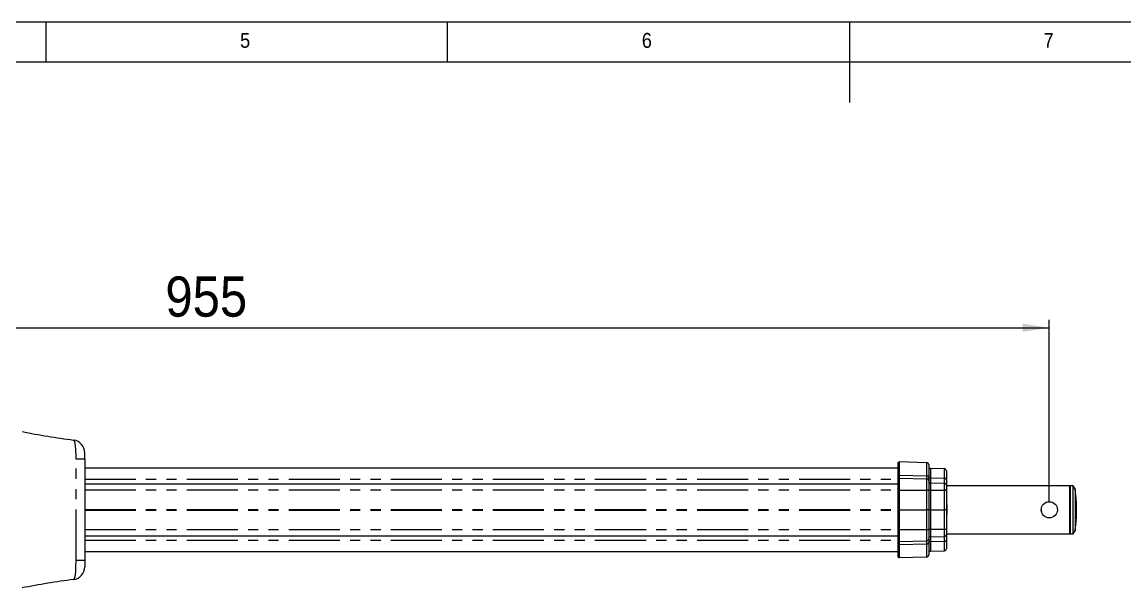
# Model space of a CAD drawing. Header units: millimetres. Extents: x 2 to 603, y 5 to 415.
# Drawn here: x 194 to 331.3, y 344.6 to 415 of the extents above; entities that cross this region are included whole.
import ezdxf

# ---------------------------------------------------------------- set-up
doc = ezdxf.new("R2010")
doc.units = ezdxf.units.MM
doc.linetypes.add('SLD-Durchgehend', pattern=[0])
doc.linetypes.add('SLD-Phantom', pattern=[12.7, 6.35, -1.27, 1.27, -1.27, 1.27, -1.27])
doc.styles.add('SLDTEXTSTYLE0', font='GOTHIC.TTF', dxfattribs={"width": 0.913})
doc.dimstyles.new('SLDDIMSTYLE2', dxfattribs={"dimtxt": 5, "dimasz": 3.302, "dimexe": 0, "dimexo": 0.0625, "dimgap": 1.25, "dimtad": 1, "dimdec": 0, "dimlfac": 5, "dimrnd": 1e-09, "dimzin": 12, "dimdsep": 46, "dimtxsty": 'SLDTEXTSTYLE0', "dimsah": 1, "dimcen": 0.09, "dimadec": 0, "dimazin": 3, "dimtfac": 1, "dimtdec": 0, "dimtofl": 0, "dimtmove": 0, "dimatfit": 3, "dimfxl": 0, "dimfrac": 2, "dimtolj": 1, "dimtzin": 12, "dimarcsym": 0})

# ---------------------------------------------------------------- blocks, each defined once
blk = doc.blocks.new('_D_2')
at = {"color": 7, "linetype": 'SLD-Durchgehend', "lineweight": 0}
for p, q in [((130.84, 355.29), (130.84, 377.95)), ((321.88, 355.29), (321.88, 377.95)), ((130.84, 376.95), (321.88, 376.95))]:
    blk.add_line(p, q, dxfattribs=at)
for points in [[(130.84, 376.95), (134.14, 376.44), (134.14, 377.45)], [(321.88, 376.95), (318.58, 377.45), (318.58, 376.44)]]:
    blk.add_solid(points, dxfattribs=at)
at = {"color": 7, "linetype": 'SLD-Durchgehend', "lineweight": 0, "insert": (211.87, 383.33, -3.36), "char_height": 5, "attachment_point": 1, "style": 'SLDTEXTSTYLE0'}
blk.add_mtext('955', dxfattribs=at)

msp = doc.modelspace()

# ---------------------------------------------------------------- linework, layer by layer
at = {"color": 7, "linetype": 'SLD-Durchgehend', "lineweight": 0}
for p, q in [((589, 415), (5, 415)), ((197, 415), (197, 410)), ((247, 410), (247, 415)), ((297, 415), (297, 405)), ((584.0035, 410), (10, 410))]:
    msp.add_line(p, q, dxfattribs=at)
at = {"color": 7, "linetype": 'SLD-Durchgehend', "lineweight": 15}
for p, q in [((201.8373, 360.5964), (201.8373, 361.3871)), ((201.8373, 360.5964), (201.8373, 347.9884)), ((303.0773, 358.5207), (303.0773, 360.1469)), ((306.6436, 360.1562), (303.1799, 360.2469)), ((306.8773, 359.9163), (306.8773, 358.3541)), ((303.0773, 359.4924), (201.8373, 359.4924)), ((303.0773, 358.1469), (303.0773, 358.5207)), ((303.1799, 358.2469), (306.6436, 358.1562)), ((306.8773, 358.3541), (306.8773, 357.9163)), ((308.8339, 359.3988), (307.111, 359.4439)), ((309.0773, 359.1489), (309.0773, 358.0266)), ((201.8373, 357.5424), (303.0773, 357.5424)), ((303.0773, 356.7305), (303.0773, 358.1469)), ((306.8773, 357.9163), (306.8773, 356.7245)), ((307.111, 357.6439), (308.8339, 357.5988)), ((309.0652, 357.4258), (309.0645, 357.428)), ((309.0773, 358.0266), (309.0773, 357.3562)), ((309.0773, 357.3562), (309.0773, 357.3489)), ((309.0773, 357.3489), (309.0773, 356.7096)), ((324.4173, 357.2924), (309.0773, 357.2924)), ((309.1373, 356.9753), (309.0773, 356.9753)), ((309.1373, 356.9708), (309.0773, 356.9708)), ((309.1373, 356.8134), (309.1373, 356.9708)), ((324.4173, 351.2924), (324.4173, 357.2924)), ((324.8464, 357.2924), (324.4773, 357.2924)), ((324.4773, 357.2924), (324.4773, 357.2324)), ((324.4773, 357.2324), (324.4773, 351.3524)), ((325.0773, 356.8924), (324.8464, 357.2924)), ((324.8464, 351.2924), (324.8464, 357.2924)), ((325.0773, 356.8924), (325.0773, 351.6924)), ((303.0773, 354.2924), (303.0773, 356.7305)), ((306.8773, 356.7245), (306.8773, 354.2924)), ((309.1373, 356.8134), (309.0773, 356.8134)), ((309.0773, 356.7096), (309.0773, 354.2924)), ((309.1373, 356.6627), (309.0773, 356.6627)), ((309.1373, 356.5759), (309.0773, 356.5759)), ((309.1373, 356.4804), (309.0773, 356.4804)), ((309.1373, 356.2577), (309.0773, 356.2577)), ((309.1373, 356.029), (309.0773, 356.029)), ((309.1373, 355.9595), (309.0773, 355.9595)), ((309.1373, 355.7585), (309.0773, 355.7585)), ((309.1373, 355.6209), (309.0773, 355.6209)), ((309.1373, 355.5341), (309.0773, 355.5341)), ((309.1373, 356.6627), (309.1373, 356.8134)), ((309.1373, 356.5759), (309.1373, 356.6627)), ((309.1373, 356.2577), (309.1373, 356.4804)), ((309.1373, 356.029), (309.1373, 356.2577)), ((309.1373, 355.7585), (309.1373, 355.9595)), ((309.1373, 355.6209), (309.1373, 355.7585)), ((309.1373, 355.5341), (309.1373, 355.6209)), ((303.0773, 354.2924), (303.1799, 354.2924)), ((303.0773, 351.8544), (303.0773, 354.2924)), ((303.1799, 354.2924), (306.6436, 354.2924)), ((306.8773, 354.2924), (306.6436, 354.2924)), ((306.8773, 354.2924), (306.8773, 351.8604)), ((307.111, 354.2924), (306.8773, 354.2924)), ((307.111, 354.2924), (308.8339, 354.2924)), ((309.0773, 354.2924), (308.8339, 354.2924)), ((309.1373, 355.4386), (309.0773, 355.4386)), ((309.1373, 355.2132), (309.0773, 355.2132)), ((309.1373, 355.0616), (309.0773, 355.0616)), ((309.1373, 354.9872), (309.0773, 354.9872)), ((309.1373, 354.6924), (309.0773, 354.6924)), ((309.0773, 354.2924), (309.0773, 351.8753)), ((309.1373, 355.2132), (309.1373, 355.4386)), ((309.1373, 355.0616), (309.1373, 355.2132)), ((309.1373, 355.0806), (309.1373, 355.0778)), ((309.1373, 354.9872), (309.1373, 355.0616)), ((309.1373, 354.971), (309.1373, 354.6924)), ((309.1373, 354.6924), (309.1373, 353.8924)), ((324.4817, 355.1679), (324.4817, 354.789)), ((309.1373, 353.8924), (309.0773, 353.8924)), ((309.1373, 353.6927), (309.0773, 353.6927)), ((309.1373, 353.463), (309.0773, 353.463)), ((309.1373, 353.2272), (309.0773, 353.2272)), ((309.1373, 353.1556), (309.0773, 353.1556)), ((309.1373, 353.1287), (309.0773, 353.1287)), ((309.1373, 352.9337), (309.0773, 352.9337)), ((309.1373, 352.8088), (309.0773, 352.8088)), ((309.1373, 352.7527), (309.0773, 352.7527)), ((309.1373, 353.8924), (309.1373, 353.7277)), ((309.1373, 353.463), (309.1373, 353.6927)), ((309.1373, 353.2272), (309.1373, 353.463)), ((309.1373, 352.9337), (309.1373, 353.1287)), ((309.1373, 352.8088), (309.1373, 352.9337)), ((309.1373, 352.7527), (309.1373, 352.8088)), ((324.4817, 353.7959), (324.4817, 353.4169)), ((303.0773, 350.438), (303.0773, 351.8544)), ((306.8773, 351.8604), (306.8773, 350.6686)), ((309.1373, 352.7437), (309.0773, 352.7437)), ((309.1373, 352.6721), (309.0773, 352.6721)), ((309.1373, 352.4396), (309.0773, 352.4396)), ((309.1373, 352.2834), (309.0773, 352.2834)), ((309.1373, 352.2066), (309.0773, 352.2066)), ((309.1373, 352.1081), (309.0773, 352.1081)), ((309.1373, 352.0186), (309.0773, 352.0186)), ((309.1373, 351.9469), (309.0773, 351.9469)), ((309.1373, 351.938), (309.0773, 351.938)), ((309.0773, 351.8753), (309.0773, 351.236)), ((309.1373, 351.7372), (309.0773, 351.7372)), ((309.1373, 351.5083), (309.0773, 351.5083)), ((309.1373, 352.4396), (309.1373, 352.6721)), ((309.1373, 352.2834), (309.1373, 352.4396)), ((309.1373, 352.2066), (309.1373, 352.2834)), ((309.1373, 352.0186), (309.1373, 352.1081)), ((309.1373, 351.7372), (309.1373, 351.938)), ((309.1373, 351.5083), (309.1373, 351.7372)), ((324.8464, 351.2924), (325.0773, 351.6924)), ((201.8373, 351.0424), (303.0773, 351.0424)), ((303.0773, 350.0642), (303.0773, 350.438)), ((303.0773, 348.438), (303.0773, 350.0642)), ((303.1799, 350.338), (306.6436, 350.4287)), ((306.8773, 350.6686), (306.8773, 350.2308)), ((306.8773, 350.2308), (306.8773, 348.6686)), ((307.111, 350.941), (308.8339, 350.9861)), ((309.0773, 351.2924), (324.4173, 351.2924)), ((309.0773, 351.2357), (309.0773, 351.2287)), ((309.0773, 351.2287), (309.0773, 350.5583)), ((309.0773, 350.5583), (309.0773, 349.436)), ((324.4773, 351.3524), (324.4773, 351.2924)), ((324.4773, 351.2924), (324.8464, 351.2924)), ((201.8373, 349.0924), (303.0773, 349.0924)), ((307.111, 349.141), (308.8339, 349.1861)), ((201.8373, 347.9884), (201.8373, 347.199)), ((303.1799, 348.338), (306.6436, 348.4287)), ((201.2773, 347.1903), (201.2773, 347.1963)), ((200.441, 345.6109), (200.4391, 345.6094))]:
    msp.add_line(p, q, dxfattribs=at)
at = {"color": 7, "linetype": 'SLD-Phantom', "lineweight": 0}
for p, q in [((200.7503, 360.5964), (200.7503, 360.6276)), ((303.1799, 360.2469), (303.1799, 358.5929)), ((306.6436, 358.5274), (306.6436, 360.1562)), ((303.1799, 358.5929), (303.1799, 358.2469)), ((303.1799, 358.5929), (306.6436, 358.5274)), ((303.1799, 358.2469), (303.1799, 356.7331)), ((306.6436, 358.1562), (306.6436, 358.5274)), ((307.111, 359.4439), (307.111, 358.2534)), ((307.111, 358.2534), (307.111, 357.6439)), ((307.111, 358.2534), (308.8339, 358.2187)), ((308.8339, 358.2187), (308.8339, 359.3988)), ((201.8373, 358.0841), (303.0773, 358.0841)), ((306.6436, 356.7308), (306.6436, 358.1562)), ((307.111, 357.6439), (307.111, 356.7174)), ((308.8339, 357.5988), (308.8339, 358.2187)), ((308.8339, 356.7162), (308.8339, 357.5988)), ((309.0773, 357.3535), (309.0773, 357.3562)), ((201.8373, 356.7634), (303.0773, 356.7634)), ((303.1799, 356.7331), (303.1799, 354.2924)), ((303.1799, 356.7331), (306.6436, 356.7308)), ((306.6436, 354.2924), (306.6436, 356.7308)), ((307.111, 356.7174), (307.111, 354.2924)), ((307.111, 356.7174), (308.8339, 356.7162)), ((308.8339, 354.2924), (308.8339, 356.7162)), ((201.8373, 354.3291), (303.0773, 354.3291)), ((201.8373, 354.2558), (303.0773, 354.2558)), ((303.1799, 354.2924), (303.1799, 351.8518)), ((306.6436, 351.8541), (306.6436, 354.2924)), ((307.111, 354.2924), (307.111, 351.8675)), ((308.8339, 351.8687), (308.8339, 354.2924)), ((324.4773, 354.789), (324.4817, 354.789)), ((324.4817, 354.789), (324.4961, 354.7602)), ((324.4817, 353.7959), (324.4773, 353.7959)), ((324.4961, 353.8247), (324.4817, 353.7959)), ((201.8373, 351.8215), (303.0773, 351.8215)), ((303.1799, 351.8518), (306.6436, 351.8541)), ((303.1799, 351.8518), (303.1799, 350.338)), ((306.6436, 350.4287), (306.6436, 351.8541)), ((307.111, 351.8675), (308.8339, 351.8687)), ((307.111, 351.8675), (307.111, 350.941)), ((308.8339, 350.9861), (308.8339, 351.8687)), ((325.1676, 352.3648), (325.1685, 352.375)), ((201.8373, 350.5008), (303.0773, 350.5008)), ((303.1799, 350.338), (303.1799, 349.992)), ((303.1799, 349.992), (306.6436, 350.0575)), ((306.6436, 350.0575), (306.6436, 350.4287)), ((306.6436, 348.4287), (306.6436, 350.0575)), ((307.111, 350.941), (307.111, 350.3315)), ((307.111, 350.3315), (308.8339, 350.3661)), ((307.111, 350.3315), (307.111, 349.141)), ((308.8339, 350.3661), (308.8339, 350.9861)), ((308.8339, 349.1861), (308.8339, 350.3661)), ((309.0773, 351.2287), (309.0773, 351.2314)), ((303.1799, 349.992), (303.1799, 348.338)), ((200.7503, 347.9573), (200.7503, 347.9884)), ((200.4391, 345.6094), (200.4373, 345.6079))]:
    msp.add_line(p, q, dxfattribs=at)
at = {"color": 7, "linetype": 'SLD-Phantom', "lineweight": 0, "flags": 128}
for points in [[(200.7503, 360.6276), (200.7503, 360.6276), (200.7524, 360.9924), (200.7307, 361.7161), (200.6779, 362.3015), (200.597, 362.7311), (200.5407, 362.8805), (200.4773, 362.9624), (200.4373, 362.9769), (200.4373, 362.9769)], [(200.7503, 347.9884), (200.7503, 351.1884), (200.7503, 360.5964)], [(201.8373, 360.5964), (201.818, 360.5964), (201.7605, 360.5964), (201.6662, 360.5964), (201.5375, 360.5964), (201.3773, 360.5964), (201.1896, 360.5964), (200.9789, 360.5964), (200.7503, 360.5964)], [(325.1697, 356.1965), (325.1674, 356.2227), (325.1676, 356.2201)], [(325.2422, 355.3827), (325.2412, 355.394), (325.2359, 355.4537), (325.2317, 355.5012), (325.2271, 355.5524), (325.2158, 355.6792), (325.2141, 355.6983)], [(324.4773, 354.7475), (324.4778, 354.75), (324.4817, 354.789)], [(324.4817, 353.7959), (324.4778, 353.8349), (324.4773, 353.8373)], [(325.2031, 352.7633), (325.2051, 352.7854), (325.2176, 352.9257), (325.2287, 353.0499), (325.237, 353.1437), (325.2417, 353.1965), (325.2421, 353.2005)], [(200.4373, 345.6079), (200.4373, 345.6079), (200.5127, 345.6584), (200.5761, 345.7878), (200.6323, 345.9997), (200.7068, 346.5496), (200.7319, 346.8892), (200.7475, 347.27), (200.7503, 347.9573), (200.7503, 347.9573)], [(201.8373, 347.9884), (201.818, 347.9884), (201.7605, 347.9884), (201.6662, 347.9884), (201.5375, 347.9884), (201.3773, 347.9884), (201.1896, 347.9884), (200.9789, 347.9884), (200.7503, 347.9884)]]:
    msp.add_lwpolyline(points, dxfattribs=at)
at = {"color": 7, "linetype": 'SLD-Durchgehend', "lineweight": 15, "flags": 128}
for points in [[(309.0645, 357.428), (309.0766, 357.3726), (309.0773, 357.3562)], [(325.1697, 356.1965), (325.1696, 356.198), (325.1675, 356.2209)], [(325.1767, 356.1177), (325.1701, 356.1918), (325.1697, 356.1965)], [(325.2141, 355.6983), (325.2033, 355.8202), (325.1909, 355.9594), (325.18, 356.0806), (325.1767, 356.1177)], [(325.2424, 355.3813), (325.2416, 355.3896), (325.2364, 355.4482), (325.2268, 355.5567), (325.2142, 355.6983)], [(320.8673, 354.2924), (320.9189, 353.9739), (320.9574, 353.8996)], [(324.4961, 354.7602), (324.4848, 354.6933), (324.4773, 354.6799)], [(324.4773, 353.9032), (324.4905, 353.8722), (324.4961, 353.8247)], [(325.1767, 352.4672), (325.1787, 352.4891), (325.1815, 352.5212), (325.1926, 352.6453), (325.2031, 352.7633)], [(325.2032, 352.7633), (325.2169, 352.9168), (325.2292, 353.0551), (325.238, 353.1545), (325.2422, 353.201), (325.2424, 353.2035)], [(325.1675, 352.364), (325.1683, 352.3723), (325.1685, 352.375)]]:
    msp.add_lwpolyline(points, dxfattribs=at)
at = {"color": 7, "linetype": 'SLD-Durchgehend', "lineweight": 15}
msp.add_circle((321.8773, 354.2925), 1.01, dxfattribs=at)
for centre, radius, start, end in [((214.3108, 467.863), 105.8035, 258.951473, 262.468973), ((200.2378, 361.3917), 1.5968, 81.716855, 82.784351), ((200.2374, 361.3886), 1.5999, 0.148731, 81.721482), ((303.1773, 360.1469), 0.1, 88.5, 180), ((306.6373, 359.9163), 0.24, 0, 88.5), ((307.1173, 359.6839), 0.24, 180, 268.5), ((303.1773, 358.1469), 0.1, 88.5, 180), ((308.8273, 359.1489), 0.25, 0, 88.5), ((306.6373, 357.9163), 0.24, 0, 88.5), ((307.1173, 357.8839), 0.24, 180, 268.5), ((308.8273, 357.3489), 0.25, 0, 88.5), ((308.2773, 354.2924), 17, 6.511251, 8.797411), ((308.2773, 354.2924), 17, 356.316226, 3.676013), ((308.2773, 354.2924), 17, 351.202589, 353.490193), ((368.6215, 348.5446), 43.6215, 174.8408, 174.962375), ((303.1773, 350.438), 0.1, 180, 271.5), ((306.6373, 350.6686), 0.24, 271.5, 0), ((307.1173, 350.701), 0.24, 91.5, 180), ((308.8273, 351.236), 0.25, 271.5, 0), ((306.6373, 348.6686), 0.24, 271.5, 0), ((307.1173, 348.901), 0.24, 91.5, 180), ((308.8273, 349.436), 0.25, 271.5, 0), ((303.1773, 348.438), 0.1, 180, 271.5), ((200.2374, 347.1963), 1.5999, 277.81313, 359.78369), ((212.2903, 253.0178), 93.3491, 97.290858, 101.277663), ((200.2356, 347.2093), 1.613, 277.233627, 277.815476)]:
    msp.add_arc(centre, radius, start, end, dxfattribs=at)
at = {"color": 7, "linetype": 'SLD-Phantom', "lineweight": 0}
for centre, radius, start, end in [((303.1661, 358.5035), 0.0904, 81.189504, 169.068752), ((306.6678, 358.3157), 0.213, 10.375324, 96.520491), ((307.0913, 358.4687), 0.2161, 188.183311, 275.249695), ((308.8544, 357.9945), 0.2252, 8.184505, 95.245994), ((303.1539, 355.7425), 0.9909, 88.491903, 94.429703), ((306.701, 354.5141), 2.2174, 85.438767, 91.482812), ((307.0536, 358.9335), 2.2169, 265.43799, 271.483589), ((308.8936, 354.4075), 2.3094, 85.438279, 91.483151), ((303.1539, 352.8423), 0.9909, 265.570297, 271.508097), ((306.701, 354.0708), 2.2174, 268.517188, 274.561233), ((307.0536, 349.6514), 2.2169, 88.516411, 94.56201), ((308.8936, 354.1774), 2.3094, 268.516849, 274.561721), ((303.1661, 350.0814), 0.0904, 190.931248, 278.810496), ((306.6678, 350.2692), 0.213, 263.479509, 349.624676), ((307.0913, 350.1162), 0.2161, 84.750305, 171.816689), ((308.8544, 350.5904), 0.2252, 264.754006, 351.815495)]:
    msp.add_arc(centre, radius, start, end, dxfattribs=at)
at = {"color": 7, "linetype": 'SLD-Durchgehend', "lineweight": 15}
for major_axis, start_param, end_param in [((0, 3), 3.14159265, 6.28318531), ((0, 2.2), 4.49815711, 4.92662085)]:
    msp.add_ellipse((324.4773, 354.2924), major_axis=major_axis, ratio=0.00872687, start_param=start_param, end_param=end_param, dxfattribs=at)
at = {"color": 7, "linetype": 'SLD-Phantom', "lineweight": 0}
for centre, start_param, end_param in [((324.4773, 355.7924), 3.81672419, 6.28100367), ((324.4773, 352.7924), 3.14377429, 5.60805377)]:
    msp.add_ellipse(centre, major_axis=(0, 0.8), ratio=0.00872687, start_param=start_param, end_param=end_param, dxfattribs=at)

# ---------------------------------------------------------------- texts
at = {"color": 7, "linetype": 'Continuous', "lineweight": 0, "char_height": 1.8521, "attachment_point": 1, "style": 'SLDTEXTSTYLE0'}
for s, insert in [('5', (221.1667, 413.6463)), ('6', (271.1667, 413.6463)), ('7', (321.1667, 413.6463))]:
    msp.add_mtext(s, dxfattribs=dict(at, insert=insert))

# ---------------------------------------------------------------- dimensions: what is measured, and where the dimension line sits
at = {"color": 7, "linetype": 'SLD-Durchgehend', "lineweight": 0}
dim = msp.add_linear_dim(base=(321.8773, 376.9458), p1=(130.8373, 354.2924), p2=(321.8773, 354.2924), dimstyle='SLDDIMSTYLE2', dxfattribs=at)
dim.commit()
dim.dimension.update_dxf_attribs({"geometry": '_D_2', "text_midpoint": (219.441, 376.9458), "dimtype": 160})

doc.saveas('drawing.dxf')
